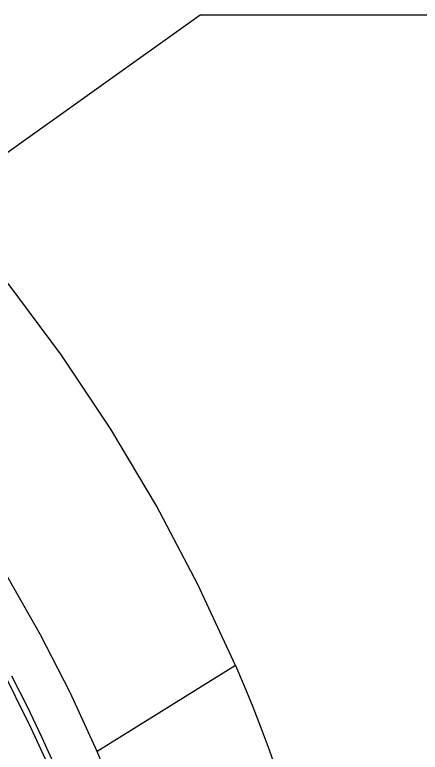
# Model space of a CAD drawing. Header units: millimetres. Extents: x -495897 to 1376592, y -28539 to 470976.
# Drawn here: x 185743 to 186518, y 211704 to 213113 of the extents above; entities that cross this region are included whole.
import ezdxf

# ---------------------------------------------------------------- set-up
doc = ezdxf.new("R2010")
doc.units = ezdxf.units.MM

msp = doc.modelspace()

# ---------------------------------------------------------------- linework, layer by layer
at = {"color": 0}
for p, q in [((184958.012, 212299.623), (186097.02, 213113.033)), ((186097.02, 213113.033), (188712.308, 213113.033)), ((185744.798, 211810.303), (185714.352, 211869.583)), ((186164.75, 211869.323), (185900.681, 211705.003)), ((186164.75, 211869.323), (186181.039, 211830.583)), ((185767.6, 211790.283), (185737.83, 211849.173)), ((186181.039, 211830.583), (186197.679, 211790.153)), ((185774.022, 211750.633), (185744.798, 211810.303)), ((185795.706, 211730.873), (185767.6, 211790.283)), ((186197.679, 211790.153), (186213.643, 211749.203)), ((185801.621, 211690.443), (185774.022, 211750.633)), ((186213.643, 211749.203), (186228.866, 211708.253)), ((185822.577, 211670.813), (185795.706, 211730.873)), ((186228.866, 211708.253), (186243.725, 211667.173))]:
    msp.add_line(p, q, dxfattribs=at)
for points in [[(186164.75, 211869.323), (186093.081, 212023.893), (186013.638, 212174.563), (185926.603, 212320.813), (185832.158, 212462.513), (185730.498, 212599.273)], [(185900.681, 211705.003), (185848.876, 211817.583), (185792.417, 211927.693), (185731.356, 212035.333), (185665.784, 212140.243), (185595.753, 212242.423)], [(186093.432, 211070.213), (186066.587, 211200.603), (186033.801, 211329.303), (185995.165, 211456.573), (185950.757, 211581.763), (185900.681, 211705.003)]]:
    msp.add_lwpolyline(points, dxfattribs=at)

doc.saveas('drawing.dxf')
